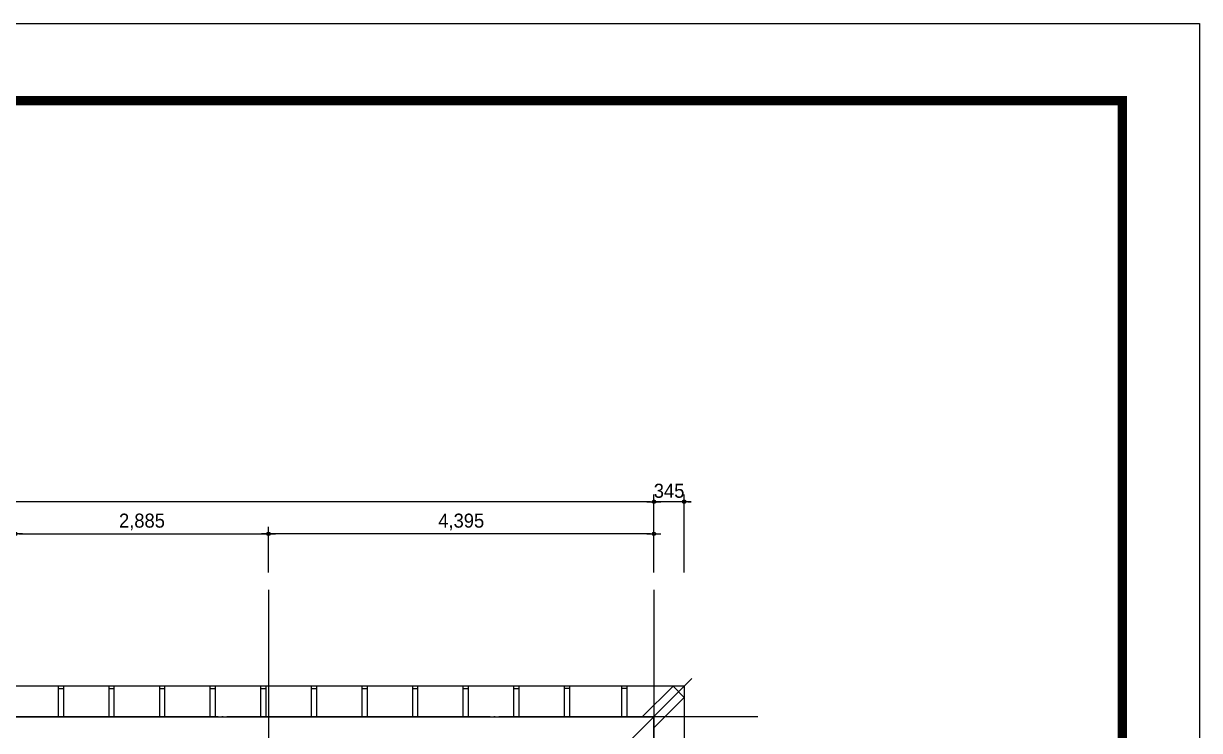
# Model space of a CAD drawing. Extents: x 340347 to 373987, y -129942 to -106182.
# Drawn here: x 360580 to 373987, y -114238 to -106182 of the extents above; entities that cross this region are included whole.
import ezdxf

# ---------------------------------------------------------------- set-up
doc = ezdxf.new("R2010")
doc.units = 0
doc.header["$LTSCALE"] = 50
doc.header["$MEASUREMENT"] = 0
doc.header["$PDMODE"] = 35
doc.header["$PDSIZE"] = -10
doc.linetypes.add('CEN', pattern=[62, 60, -1, 0, -1])
doc.layers.get('0').update_dxf_attribs({"linetype": 'CONTINUOUS'})
doc.layers.get('DEFPOINTS').update_dxf_attribs({"linetype": 'CONTINUOUS'})
for name, color, linetype in [('CEN', 1, 'CEN'), ('CO5', 100, 'CONTINUOUS'), ('COR', 4, 'CONTINUOUS'), ('DIM', 7, 'CONTINUOUS'), ('HAT', 5, 'CONTINUOUS'), ('SYM', 7, 'CONTINUOUS'), ('WAL', 3, 'CONTINUOUS'), ('WID', 4, 'CONTINUOUS')]:
    doc.layers.add(name, color=color, linetype=linetype)
doc.styles.add('GHS', font='HYWULM_0.TTF')
doc.styles.add('현창', font='HYWULM_0.TTF')
doc.dimstyles.new('STANDARD$0', dxfattribs={"dimscale": 30, "dimtxt": 3, "dimasz": 1, "dimexe": 2, "dimexo": 5, "dimgap": 0.9, "dimtad": 1, "dimtoh": 1, "dimdec": 4, "dimzin": 0, "dimdsep": 46, "dimlunit": 6, "dimtxsty": 'GHS', "dimblk1": 'DIMDOT', "dimblk2": 'DIMDOT', "dimsah": 1, "dimcen": 0.09, "dimadec": 0, "dimazin": 0, "dimtfac": 1, "dimtdec": 4, "dimtofl": 0, "dimtmove": 2, "dimatfit": 3, "dimldrblk": 'DIMDOT', "dimfxl": 1, "dimtolj": 1, "dimtzin": 0, "dimarcsym": 0})

# ---------------------------------------------------------------- blocks, each defined once
blk = doc.blocks.new('20')
at = {"layer": 'COR', "linetype": 'Continuous', "const_width": 270}
blk.add_lwpolyline([(230424, -2398), (230424, -57398), (308324, -57398), (308324, -2398)], close=True, dxfattribs=at)
at = {"layer": 'HAT'}
for p, q in [((226424, -198), (310524, -198)), ((310524, -198), (310524, -59598))]:
    blk.add_line(p, q, dxfattribs=at)
blk = doc.blocks.new('DIMDOT')
at = {"linetype": 'Continuous'}
blk.add_line((-2, 0), (2, 0), dxfattribs=at)
for radius in [0.5, 0.25]:
    blk.add_circle((0, 0), radius, dxfattribs=at)
blk = doc.blocks.new('*D2')
at = {"layer": 'DEFPOINTS', "color": 0}
for p in [(348547, -111631), (348547, -112637), (367767, -112637)]:
    blk.add_point(p, dxfattribs=at)
at = {"layer": 'SYM', "color": 211, "lineweight": -2}
for p, q in [((348547, -112437), (348547, -111551)), ((367727, -111631), (348587, -111631)), ((367767, -112437), (367767, -111551))]:
    blk.add_line(p, q, dxfattribs=at)
at = {"layer": 'SYM', "color": 211, "lineweight": -2, "xscale": 40, "yscale": 40, "zscale": 40, "rotation": 180}
blk.add_blockref('DIMDOT', (348547, -111631), dxfattribs=at)
at = {"layer": 'SYM', "color": 211, "lineweight": -2, "xscale": 40, "yscale": 40, "zscale": 40}
blk.add_blockref('DIMDOT', (367767, -111631), dxfattribs=at)
at = {"layer": 'SYM', "color": 0, "insert": (358157, -111495), "char_height": 160, "attachment_point": 5, "style": '현창'}
blk.add_mtext('\\A1;19,220', dxfattribs=at)
blk = doc.blocks.new('*D7')
at = {"layer": 'DEFPOINTS', "color": 0}
for p in [(363372, -111998), (360487, -112637), (363372, -112637)]:
    blk.add_point(p, dxfattribs=at)
at = {"layer": 'SYM', "color": 211, "lineweight": -2}
for p, q in [((360487, -112437), (360487, -111918)), ((363372, -112437), (363372, -111918)), ((360527, -111998), (363332, -111998))]:
    blk.add_line(p, q, dxfattribs=at)
at = {"layer": 'SYM', "color": 211, "lineweight": -2, "xscale": 40, "yscale": 40, "zscale": 40, "rotation": 180}
blk.add_blockref('DIMDOT', (360487, -111998), dxfattribs=at)
at = {"layer": 'SYM', "color": 211, "lineweight": -2, "xscale": 40, "yscale": 40, "zscale": 40}
blk.add_blockref('DIMDOT', (363372, -111998), dxfattribs=at)
at = {"layer": 'SYM', "color": 0, "insert": (361930, -111862), "char_height": 160, "attachment_point": 5, "style": '현창'}
blk.add_mtext('\\A1;2,885', dxfattribs=at)
blk = doc.blocks.new('*D8')
at = {"layer": 'DEFPOINTS', "color": 0}
for p in [(363372, -111998), (363372, -112637), (367767, -112637)]:
    blk.add_point(p, dxfattribs=at)
at = {"layer": 'SYM', "color": 211, "lineweight": -2}
for p, q in [((363372, -112437), (363372, -111918)), ((367767, -112437), (367767, -111918)), ((367727, -111998), (363412, -111998))]:
    blk.add_line(p, q, dxfattribs=at)
at = {"layer": 'SYM', "color": 211, "lineweight": -2, "xscale": 40, "yscale": 40, "zscale": 40, "rotation": 180}
blk.add_blockref('DIMDOT', (363372, -111998), dxfattribs=at)
at = {"layer": 'SYM', "color": 211, "lineweight": -2, "xscale": 40, "yscale": 40, "zscale": 40}
blk.add_blockref('DIMDOT', (367767, -111998), dxfattribs=at)
at = {"layer": 'SYM', "color": 0, "insert": (365570, -111862), "char_height": 160, "attachment_point": 5, "style": '현창'}
blk.add_mtext('\\A1;4,395', dxfattribs=at)
blk = doc.blocks.new('*D15')
at = {"layer": 'DEFPOINTS', "color": 0}
for p in [(367767, -111631), (367767, -112637), (368112, -112637)]:
    blk.add_point(p, dxfattribs=at)
at = {"layer": 'SYM', "color": 211, "lineweight": -2}
for p, q in [((367727, -111631), (367687, -111631)), ((367767, -112437), (367767, -111551)), ((368112, -111631), (367767, -111631)), ((368112, -112437), (368112, -111551)), ((368152, -111631), (368192, -111631))]:
    blk.add_line(p, q, dxfattribs=at)
at = {"layer": 'SYM', "color": 211, "lineweight": -2, "xscale": 40, "yscale": 40, "zscale": 40}
blk.add_blockref('DIMDOT', (367767, -111631), dxfattribs=at)
at = {"layer": 'SYM', "color": 211, "lineweight": -2, "xscale": 40, "yscale": 40, "zscale": 40, "rotation": 180}
blk.add_blockref('DIMDOT', (368112, -111631), dxfattribs=at)
at = {"layer": 'SYM', "color": 0, "insert": (367940, -111508), "char_height": 160, "attachment_point": 5, "style": '현창'}
blk.add_mtext('\\A1;345', dxfattribs=at)

msp = doc.modelspace()

# ---------------------------------------------------------------- linework, layer by layer
for p, q in [((360974.10554, -113734.2939), (360974.10554, -114084.75505)), ((360974.10554, -113734.2939), (360974.10554, -114084.75505)), ((360974.10554, -113734.2939), (360974.10554, -114084.75505)), ((360974.10554, -113734.2939), (360974.10554, -114084.75505)), ((361034.10554, -113734.2939), (361034.10554, -114084.75505)), ((361034.10554, -113734.2939), (361034.10554, -114084.75505)), ((361034.10554, -113734.2939), (361034.10554, -114084.75505)), ((361034.10554, -113734.2939), (361034.10554, -114084.75505)), ((361551.10554, -113734.2939), (361551.10554, -114084.75505)), ((361551.10554, -113734.2939), (361551.10554, -114084.75505)), ((361551.10554, -113734.2939), (361551.10554, -114084.75505)), ((361551.10554, -113734.2939), (361551.10554, -114084.75505)), ((361611.10554, -113734.2939), (361611.10554, -114084.75505)), ((361611.10554, -113734.2939), (361611.10554, -114084.75505)), ((361611.10554, -113734.2939), (361611.10554, -114084.75505)), ((361611.10554, -113734.2939), (361611.10554, -114084.75505)), ((362128.10554, -113734.2939), (362128.10554, -114084.75505)), ((362128.10554, -113734.2939), (362128.10554, -114084.75505)), ((362128.10554, -113734.2939), (362128.10554, -114084.75505)), ((362128.10554, -113734.2939), (362128.10554, -114084.75505)), ((362188.10554, -113734.2939), (362188.10554, -114084.75505)), ((362188.10554, -113734.2939), (362188.10554, -114084.75505)), ((362188.10554, -113734.2939), (362188.10554, -114084.75505)), ((362188.10554, -113734.2939), (362188.10554, -114084.75505)), ((362705.10554, -113734.2939), (362705.10554, -114084.75505)), ((362705.10554, -113734.2939), (362705.10554, -114084.75505)), ((362705.10554, -113734.2939), (362705.10554, -114084.75505)), ((362705.10554, -113734.2939), (362705.10554, -114084.75505)), ((362765.10554, -113734.2939), (362765.10554, -114084.75505)), ((362765.10554, -113734.2939), (362765.10554, -114084.75505)), ((362765.10554, -113734.2939), (362765.10554, -114084.75505)), ((362765.10554, -113734.2939), (362765.10554, -114084.75505)), ((363282.10554, -113734.2939), (363282.10554, -114084.75505)), ((363282.10554, -113734.2939), (363282.10554, -114084.75505)), ((363282.10554, -113734.2939), (363282.10554, -114084.75505)), ((363282.10554, -113734.2939), (363282.10554, -114084.75505)), ((363342.10554, -113734.2939), (363342.10554, -114084.75505)), ((363342.10554, -113734.2939), (363342.10554, -114084.75505)), ((363342.10554, -113734.2939), (363342.10554, -114084.75505)), ((363342.10554, -113734.2939), (363342.10554, -114084.75505)), ((363859.10554, -113734.2939), (363859.10554, -114084.75505)), ((363859.10554, -113734.2939), (363859.10554, -114084.75505)), ((363859.10554, -113734.2939), (363859.10554, -114084.75505)), ((363859.10554, -113734.2939), (363859.10554, -114084.75505)), ((363919.10554, -113734.2939), (363919.10554, -114084.75505)), ((363919.10554, -113734.2939), (363919.10554, -114084.75505)), ((363919.10554, -113734.2939), (363919.10554, -114084.75505)), ((363919.10554, -113734.2939), (363919.10554, -114084.75505)), ((364436.10554, -113734.2939), (364436.10554, -114084.75505)), ((364436.10554, -113734.2939), (364436.10554, -114084.75505)), ((364436.10554, -113734.2939), (364436.10554, -114084.75505)), ((364436.10554, -113734.2939), (364436.10554, -114084.75505)), ((364496.10554, -113734.2939), (364496.10554, -114084.75505)), ((364496.10554, -113734.2939), (364496.10554, -114084.75505)), ((364496.10554, -113734.2939), (364496.10554, -114084.75505)), ((364496.10554, -113734.2939), (364496.10554, -114084.75505)), ((365013.10554, -113734.2939), (365013.10554, -114084.75505)), ((365013.10554, -113734.2939), (365013.10554, -114084.75505)), ((365013.10554, -113734.2939), (365013.10554, -114084.75505)), ((365013.10554, -113734.2939), (365013.10554, -114084.75505)), ((365073.10554, -113734.2939), (365073.10554, -114084.75505)), ((365073.10554, -113734.2939), (365073.10554, -114084.75505)), ((365073.10554, -113734.2939), (365073.10554, -114084.75505)), ((365073.10554, -113734.2939), (365073.10554, -114084.75505)), ((365590.10554, -113734.2939), (365590.10554, -114084.75505)), ((365590.10554, -113734.2939), (365590.10554, -114084.75505)), ((365590.10554, -113734.2939), (365590.10554, -114084.75505)), ((365590.10554, -113734.2939), (365590.10554, -114084.75505)), ((365650.10554, -113734.2939), (365650.10554, -114084.75505)), ((365650.10554, -113734.2939), (365650.10554, -114084.75505)), ((365650.10554, -113734.2939), (365650.10554, -114084.75505)), ((365650.10554, -113734.2939), (365650.10554, -114084.75505)), ((366167.10554, -113734.2939), (366167.10554, -114084.75505)), ((366167.10554, -113734.2939), (366167.10554, -114084.75505)), ((366167.10554, -113734.2939), (366167.10554, -114084.75505)), ((366167.10554, -113734.2939), (366167.10554, -114084.75505)), ((366227.10554, -113734.2939), (366227.10554, -114084.75505)), ((366227.10554, -113734.2939), (366227.10554, -114084.75505)), ((366227.10554, -113734.2939), (366227.10554, -114084.75505)), ((366227.10554, -113734.2939), (366227.10554, -114084.75505)), ((366744.10554, -113734.2939), (366744.10554, -114084.75505)), ((366804.10554, -113734.2939), (366804.10554, -114084.75505)), ((367397.10554, -113734.2939), (367397.10554, -114084.75505)), ((367457.10554, -113734.2939), (367457.10554, -114084.75505))]:
    msp.add_line(p, q)
at = {"layer": 'CEN'}
for p, q in [((363372.10554, -112636.6037), (363372.10554, -124312.90641)), ((367767.10554, -112636.6037), (367767.10554, -124312.90641)), ((368201.10554, -113645.75505), (363372.10554, -118474.75505)), ((347398.28701, -114079.75505), (368953.59868, -114079.75505))]:
    msp.add_line(p, q, dxfattribs=at)
at = {"layer": 'CO5'}
for q in [(348201.64439, -113734.2939), (368112.5667, -123215.2162)]:
    msp.add_line((368112.5667, -113734.2939), q, dxfattribs=at)
at = {"layer": 'DIM'}
for p, q in [((360974.10554, -113760.16228), (361034.10554, -113760.16228)), ((360974.10554, -113760.16228), (361034.10554, -113760.16228)), ((360974.10554, -113760.16228), (361034.10554, -113760.16228)), ((360974.10554, -113760.16228), (361034.10554, -113760.16228)), ((361551.10554, -113760.16228), (361611.10554, -113760.16228)), ((361551.10554, -113760.16228), (361611.10554, -113760.16228)), ((361551.10554, -113760.16228), (361611.10554, -113760.16228)), ((361551.10554, -113760.16228), (361611.10554, -113760.16228)), ((362128.10554, -113760.16228), (362188.10554, -113760.16228)), ((362128.10554, -113760.16228), (362188.10554, -113760.16228)), ((362128.10554, -113760.16228), (362188.10554, -113760.16228)), ((362128.10554, -113760.16228), (362188.10554, -113760.16228)), ((362705.10554, -113760.16228), (362765.10554, -113760.16228)), ((362705.10554, -113760.16228), (362765.10554, -113760.16228)), ((362705.10554, -113760.16228), (362765.10554, -113760.16228)), ((362705.10554, -113760.16228), (362765.10554, -113760.16228)), ((363282.10554, -113760.16228), (363342.10554, -113760.16228)), ((363282.10554, -113760.16228), (363342.10554, -113760.16228)), ((363282.10554, -113760.16228), (363342.10554, -113760.16228)), ((363282.10554, -113760.16228), (363342.10554, -113760.16228)), ((363859.10554, -113760.16228), (363919.10554, -113760.16228)), ((363859.10554, -113760.16228), (363919.10554, -113760.16228)), ((363859.10554, -113760.16228), (363919.10554, -113760.16228)), ((363859.10554, -113760.16228), (363919.10554, -113760.16228)), ((364436.10554, -113760.16228), (364496.10554, -113760.16228)), ((364436.10554, -113760.16228), (364496.10554, -113760.16228)), ((364436.10554, -113760.16228), (364496.10554, -113760.16228)), ((364436.10554, -113760.16228), (364496.10554, -113760.16228)), ((365013.10554, -113760.16228), (365073.10554, -113760.16228)), ((365013.10554, -113760.16228), (365073.10554, -113760.16228)), ((365013.10554, -113760.16228), (365073.10554, -113760.16228)), ((365013.10554, -113760.16228), (365073.10554, -113760.16228)), ((365590.10554, -113760.16228), (365650.10554, -113760.16228)), ((365590.10554, -113760.16228), (365650.10554, -113760.16228)), ((365590.10554, -113760.16228), (365650.10554, -113760.16228)), ((365590.10554, -113760.16228), (365650.10554, -113760.16228)), ((366167.10554, -113760.16228), (366227.10554, -113760.16228)), ((366167.10554, -113760.16228), (366227.10554, -113760.16228)), ((366167.10554, -113760.16228), (366227.10554, -113760.16228)), ((366167.10554, -113760.16228), (366227.10554, -113760.16228)), ((366804.10554, -113760.16228), (366744.10554, -113760.16228)), ((367457.10554, -113760.16228), (367397.10554, -113760.16228))]:
    msp.add_line(p, q, dxfattribs=at)
at = {"layer": 'WID'}
for p, q in [((367985.28748, -113734.2939), (367634.82632, -114084.75505)), ((367985.28748, -113734.2939), (368112.5667, -113861.57312)), ((368112.5667, -113861.57312), (367762.10554, -114212.03427))]:
    msp.add_line(p, q, dxfattribs=at)
msp.add_lwpolyline([(348552.10554, -114084.75505), (367762.10554, -114084.75505), (367762.10554, -122864.75505), (348552.10554, -122864.75505)], close=True, dxfattribs=at)

# ---------------------------------------------------------------- block references
at = {"layer": 'WAL', "xscale": 0.4000000000232831, "yscale": 0.4000000000232831, "zscale": 0.4000000000000001}
msp.add_blockref('20', (249777.30223, -106102.54601), dxfattribs=at)

# ---------------------------------------------------------------- dimensions: what is measured, and where the dimension line sits
at = {"layer": 'SYM'}
for base, p1, p2, picture, middle in [((348547.10554, -111630.94473), (367767.10554, -112636.6037), (348547.10554, -112636.6037), '*D2', (358157.10554, -111495.39214)), ((367767.10554, -111630.94473), (368112.10554, -112636.6037), (367767.10554, -112636.6037), '*D15', (367939.60554, -111507.74899)), ((363372.10554, -111998.02587), (367767.10554, -112636.6037), (363372.10554, -112636.6037), '*D8', (365569.60554, -111862.47327))]:
    dim = msp.add_linear_dim(base=base, p1=p1, p2=p2, dimstyle='STANDARD$0', override={"dimscale": 40, "dimtxt": 4, "dimgap": 1, "dimtoh": 0, "dimdle": 2, "dimclrd": 211, "dimclre": 211, "dimtix": 1, "dimtofl": 1}, dxfattribs=at)
    dim.commit()
    dim.dimension.update_dxf_attribs({"geometry": picture, "text_midpoint": middle})
dim = msp.add_linear_dim(base=(363372.10554, -111998.02587), p1=(360487.10554, -112636.6037), p2=(363372.10554, -112636.6037), angle=180, dimstyle='STANDARD$0', override={"dimscale": 40, "dimtxt": 4, "dimgap": 1, "dimtoh": 0, "dimdle": 2, "dimclrd": 211, "dimclre": 211, "dimtix": 1, "dimtofl": 1}, dxfattribs=at)
dim.commit()
dim.dimension.update_dxf_attribs({"geometry": '*D7', "text_midpoint": (361929.60554, -111862.47327)})

doc.saveas('drawing.dxf')
